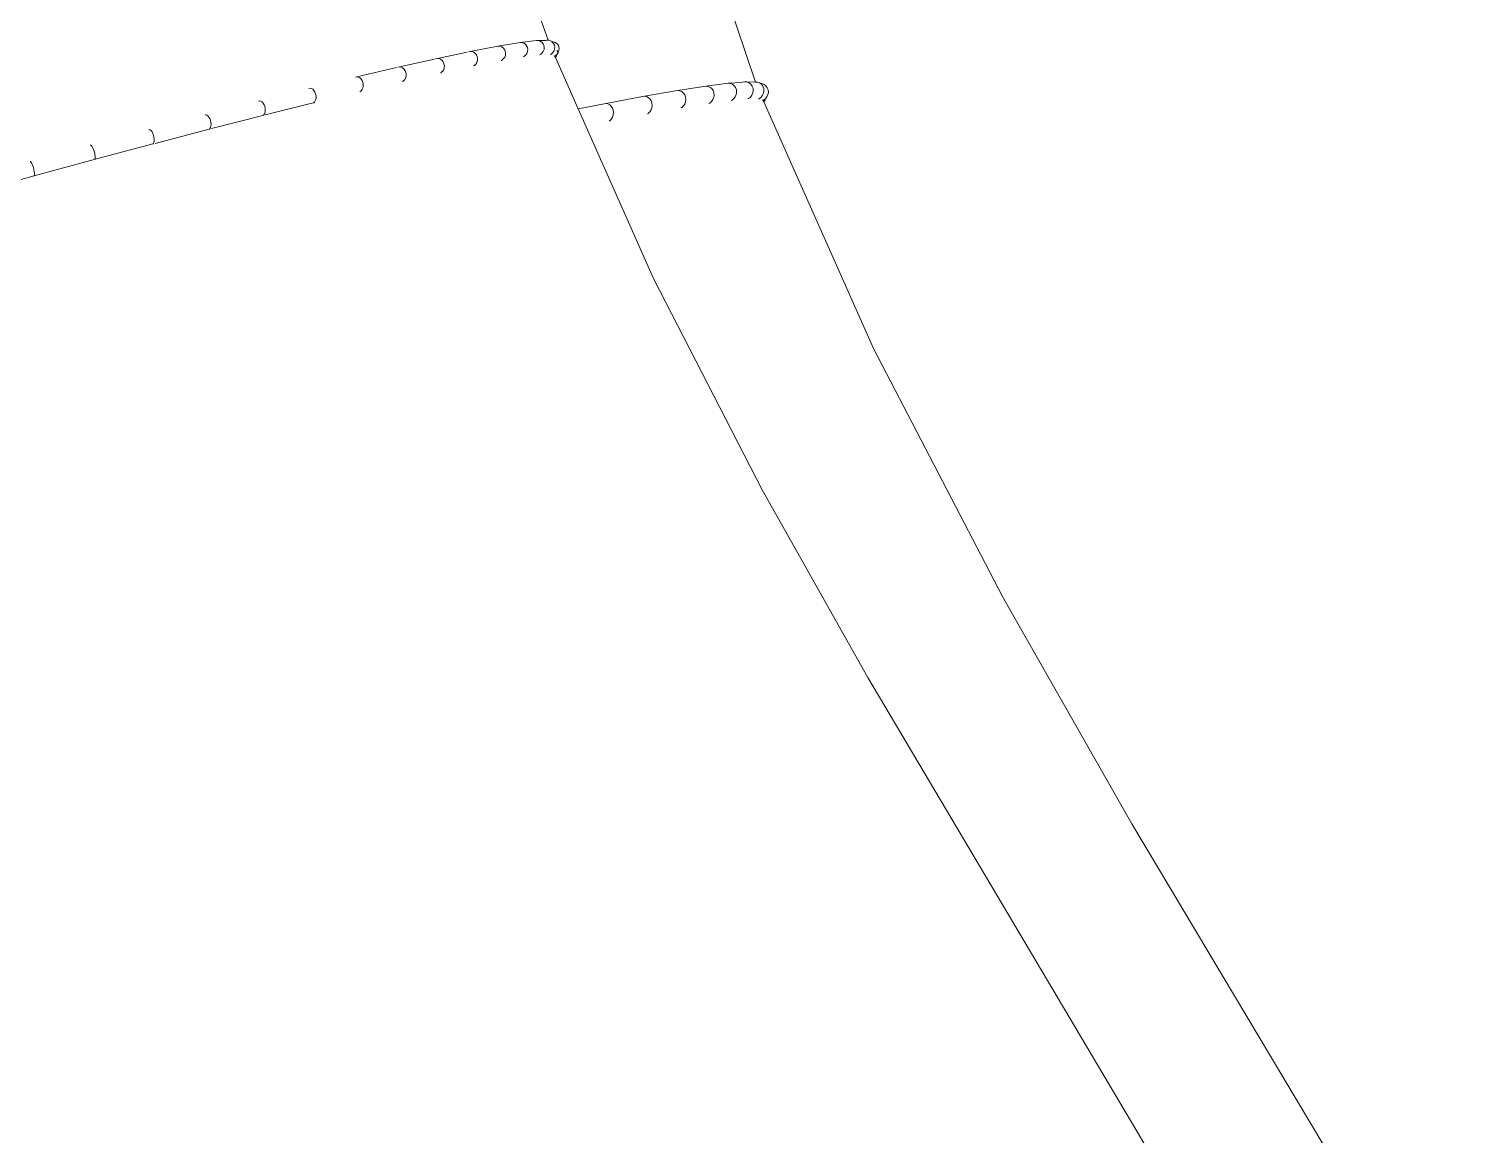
# Model space of a CAD drawing. Header units: millimetres. Extents: x 7998 to 72132, y -12523 to 5591.
# Drawn here: x 64858.25 to 64881.14, y -7563.67 to -7545.97 of the extents above; entities that cross this region are included whole.
import ezdxf

# ---------------------------------------------------------------- set-up
doc = ezdxf.new("R2010")
doc.units = ezdxf.units.MM
doc.layers.add('Xray_Furniture Temporary', color=23, linetype='Continuous', lineweight=15)

msp = doc.modelspace()

# ---------------------------------------------------------------- linework, layer by layer
at = {"layer": 'Xray_Furniture Temporary', "lineweight": 0}
for p, q in [((64866.557, -7546.159), (64865.222, -7542.443)), ((64868.572, -7542.999), (64869.872, -7546.827)), ((64866.367, -7546.161), (64866.106, -7546.193)), ((64866.398, -7546.163), (64866.367, -7546.161)), ((64866.515, -7546.16), (64866.398, -7546.163)), ((64866.428, -7546.173), (64866.398, -7546.163)), ((64866.453, -7546.191), (64866.428, -7546.173)), ((64866.474, -7546.215), (64866.453, -7546.191)), ((64866.533, -7546.157), (64866.515, -7546.16)), ((64866.557, -7546.159), (64866.533, -7546.157)), ((64866.565, -7546.159), (64866.557, -7546.159)), ((64866.595, -7546.169), (64866.565, -7546.159)), ((64866.636, -7546.182), (64866.595, -7546.169)), ((64866.612, -7546.18), (64866.595, -7546.169)), ((64866.636, -7546.182), (64866.612, -7546.18)), ((64866.621, -7546.187), (64866.612, -7546.18)), ((64866.642, -7546.21), (64866.621, -7546.187)), ((64866.666, -7546.192), (64866.636, -7546.182)), ((64865.263, -7546.347), (64864.784, -7546.449)), ((64865.311, -7546.337), (64865.283, -7546.343)), ((64865.724, -7546.257), (64865.311, -7546.337)), ((64865.339, -7546.34), (64865.311, -7546.337)), ((64865.366, -7546.351), (64865.339, -7546.34)), ((64865.39, -7546.369), (64865.366, -7546.351)), ((64865.409, -7546.393), (64865.39, -7546.369)), ((64865.422, -7546.421), (64865.409, -7546.393)), ((64865.753, -7546.252), (64865.724, -7546.257)), ((64866.106, -7546.193), (64865.753, -7546.252)), ((64865.783, -7546.254), (64865.753, -7546.252)), ((64865.811, -7546.264), (64865.783, -7546.254)), ((64865.836, -7546.282), (64865.811, -7546.264)), ((64865.855, -7546.306), (64865.836, -7546.282)), ((64865.868, -7546.335), (64865.855, -7546.306)), ((64865.861, -7546.427), (64865.871, -7546.397)), ((64865.873, -7546.366), (64865.868, -7546.335)), ((64865.871, -7546.397), (64865.873, -7546.366)), ((64866.137, -7546.195), (64866.106, -7546.193)), ((64866.166, -7546.205), (64866.137, -7546.195)), ((64866.156, -7546.424), (64866.175, -7546.415)), ((64866.191, -7546.223), (64866.166, -7546.205)), ((64866.175, -7546.415), (64866.198, -7546.394)), ((64866.211, -7546.247), (64866.191, -7546.223)), ((64866.198, -7546.394), (64866.216, -7546.368)), ((64866.224, -7546.275), (64866.211, -7546.247)), ((64866.216, -7546.368), (64866.226, -7546.338)), ((64866.229, -7546.306), (64866.224, -7546.275)), ((64866.226, -7546.338), (64866.229, -7546.306)), ((64866.418, -7546.392), (64866.436, -7546.383)), ((64866.436, -7546.383), (64866.46, -7546.362)), ((64866.46, -7546.362), (64866.478, -7546.336)), ((64866.487, -7546.243), (64866.474, -7546.215)), ((64866.478, -7546.336), (64866.489, -7546.306)), ((64866.492, -7546.274), (64866.487, -7546.243)), ((64866.489, -7546.306), (64866.492, -7546.274)), ((64866.585, -7546.387), (64866.602, -7546.379)), ((64866.602, -7546.379), (64866.627, -7546.358)), ((64866.627, -7546.358), (64866.646, -7546.332)), ((64866.655, -7546.239), (64866.642, -7546.21)), ((64866.646, -7546.332), (64866.657, -7546.302)), ((64866.66, -7546.27), (64866.655, -7546.239)), ((64866.656, -7546.41), (64866.673, -7546.402)), ((64866.656, -7546.41), (64866.67, -7546.432)), ((64866.657, -7546.302), (64866.66, -7546.27)), ((64866.692, -7546.21), (64866.666, -7546.192)), ((64866.67, -7546.432), (64866.689, -7546.406)), ((64866.673, -7546.402), (64866.699, -7546.38)), ((64866.689, -7546.406), (64866.699, -7546.38)), ((64866.713, -7546.234), (64866.692, -7546.21)), ((64866.703, -7546.344), (64866.698, -7546.315)), ((64866.699, -7546.38), (64866.717, -7546.355)), ((64866.703, -7546.35), (64866.703, -7546.344)), ((64866.726, -7546.262), (64866.713, -7546.234)), ((64866.717, -7546.355), (64866.728, -7546.325)), ((64866.731, -7546.293), (64866.726, -7546.262)), ((64866.728, -7546.325), (64866.731, -7546.293)), ((64864.13, -7546.595), (64863.498, -7546.745)), ((64864.178, -7546.585), (64864.153, -7546.59)), ((64864.736, -7546.459), (64864.178, -7546.585)), ((64864.203, -7546.589), (64864.178, -7546.585)), ((64864.227, -7546.6), (64864.203, -7546.589)), ((64864.249, -7546.618), (64864.227, -7546.6)), ((64864.267, -7546.643), (64864.249, -7546.618)), ((64864.279, -7546.671), (64864.267, -7546.643)), ((64864.784, -7546.449), (64864.757, -7546.454)), ((64864.811, -7546.452), (64864.784, -7546.449)), ((64864.836, -7546.463), (64864.811, -7546.452)), ((64864.859, -7546.481), (64864.836, -7546.463)), ((64864.877, -7546.505), (64864.859, -7546.481)), ((64864.872, -7546.651), (64864.886, -7546.626)), ((64864.89, -7546.534), (64864.877, -7546.505)), ((64864.886, -7546.626), (64864.894, -7546.596)), ((64864.896, -7546.565), (64864.89, -7546.534)), ((64864.894, -7546.596), (64864.896, -7546.565)), ((64865.36, -7546.57), (64865.366, -7546.568)), ((64865.366, -7546.568), (64865.379, -7546.56)), ((64865.379, -7546.56), (64865.4, -7546.539)), ((64865.4, -7546.539), (64865.416, -7546.513)), ((64865.416, -7546.513), (64865.425, -7546.484)), ((64865.427, -7546.452), (64865.422, -7546.421)), ((64865.425, -7546.484), (64865.427, -7546.452)), ((64865.803, -7546.483), (64865.807, -7546.482)), ((64865.807, -7546.482), (64865.818, -7546.48)), ((64865.818, -7546.48), (64865.822, -7546.474)), ((64865.822, -7546.474), (64865.844, -7546.453)), ((64865.844, -7546.453), (64865.861, -7546.427)), ((64866.667, -7546.434), (64866.67, -7546.432)), ((64866.67, -7546.432), (64867.034, -7547.256)), ((64863.498, -7546.745), (64863.476, -7546.749)), ((64863.522, -7546.749), (64863.498, -7546.745)), ((64863.544, -7546.76), (64863.522, -7546.749)), ((64863.565, -7546.779), (64863.544, -7546.76)), ((64863.581, -7546.804), (64863.565, -7546.779)), ((64863.593, -7546.832), (64863.581, -7546.804)), ((64863.599, -7546.863), (64863.593, -7546.832)), ((64863.6, -7546.894), (64863.599, -7546.863)), ((64864.226, -7546.818), (64864.235, -7546.816)), ((64864.235, -7546.816), (64864.245, -7546.808)), ((64864.245, -7546.808), (64864.264, -7546.788)), ((64864.264, -7546.788), (64864.277, -7546.763)), ((64864.277, -7546.763), (64864.284, -7546.733)), ((64864.285, -7546.702), (64864.279, -7546.671)), ((64864.284, -7546.733), (64864.285, -7546.702)), ((64864.832, -7546.682), (64864.84, -7546.68)), ((64864.84, -7546.68), (64864.852, -7546.671)), ((64864.852, -7546.671), (64864.872, -7546.651)), ((64869.431, -7546.845), (64869.074, -7546.891)), ((64869.645, -7546.833), (64869.431, -7546.845)), ((64869.467, -7546.849), (64869.431, -7546.845)), ((64869.5, -7546.863), (64869.467, -7546.849)), ((64869.529, -7546.885), (64869.5, -7546.863)), ((64869.657, -7546.828), (64869.645, -7546.833)), ((64869.694, -7546.822), (64869.657, -7546.828)), ((64869.731, -7546.826), (64869.694, -7546.822)), ((64869.766, -7546.84), (64869.731, -7546.826)), ((64869.839, -7546.827), (64869.731, -7546.826)), ((64869.795, -7546.862), (64869.766, -7546.84)), ((64869.817, -7546.892), (64869.795, -7546.862)), ((64869.863, -7546.823), (64869.839, -7546.827)), ((64869.872, -7546.827), (64869.863, -7546.823)), ((64869.9, -7546.827), (64869.872, -7546.827)), ((64869.935, -7546.841), (64869.9, -7546.827)), ((64869.964, -7546.863), (64869.935, -7546.841)), ((64869.965, -7546.851), (64869.935, -7546.841)), ((64869.986, -7546.893), (64869.964, -7546.863)), ((64869.972, -7546.852), (64869.965, -7546.851)), ((64870.007, -7546.866), (64869.972, -7546.852)), ((64870.036, -7546.888), (64870.007, -7546.866)), ((64862.751, -7546.927), (64862.732, -7546.93)), ((64862.772, -7546.931), (64862.751, -7546.927)), ((64862.793, -7546.943), (64862.772, -7546.931)), ((64862.812, -7546.962), (64862.793, -7546.943)), ((64862.828, -7546.987), (64862.812, -7546.962)), ((64862.839, -7547.016), (64862.828, -7546.987)), ((64862.832, -7547.13), (64862.842, -7547.106)), ((64862.846, -7547.047), (64862.839, -7547.016)), ((64862.842, -7547.106), (64862.847, -7547.077)), ((64862.847, -7547.077), (64862.846, -7547.047)), ((64863.547, -7546.978), (64863.557, -7546.976)), ((64863.557, -7546.976), (64863.565, -7546.967)), ((64863.565, -7546.967), (64863.582, -7546.948)), ((64863.582, -7546.948), (64863.594, -7546.923)), ((64863.594, -7546.923), (64863.6, -7546.894)), ((64867.481, -7547.169), (64868.062, -7547.06)), ((64868.094, -7547.055), (64868.062, -7547.06)), ((64868.094, -7547.055), (64868.593, -7546.967)), ((64868.126, -7547.06), (64868.094, -7547.055)), ((64868.155, -7547.074), (64868.126, -7547.06)), ((64868.181, -7547.097), (64868.155, -7547.074)), ((64868.201, -7547.127), (64868.181, -7547.097)), ((64868.627, -7546.962), (64868.593, -7546.967)), ((64869.074, -7546.891), (64868.627, -7546.962)), ((64868.66, -7546.966), (64868.627, -7546.962)), ((64868.691, -7546.98), (64868.66, -7546.966)), ((64868.718, -7547.003), (64868.691, -7546.98)), ((64868.739, -7547.033), (64868.718, -7547.003)), ((64868.752, -7547.068), (64868.739, -7547.033)), ((64868.751, -7547.143), (64868.756, -7547.105)), ((64868.756, -7547.105), (64868.752, -7547.068)), ((64869.109, -7546.896), (64869.074, -7546.891)), ((64869.142, -7546.91), (64869.109, -7546.896)), ((64869.169, -7546.932), (64869.142, -7546.91)), ((64869.191, -7546.962), (64869.169, -7546.932)), ((64869.189, -7547.107), (64869.203, -7547.072)), ((64869.204, -7546.997), (64869.191, -7546.962)), ((64869.203, -7547.072), (64869.208, -7547.034)), ((64869.208, -7547.034), (64869.204, -7546.997)), ((64869.495, -7547.115), (64869.524, -7547.091)), ((64869.524, -7547.091), (64869.547, -7547.061)), ((64869.551, -7546.915), (64869.529, -7546.885)), ((64869.547, -7547.061), (64869.562, -7547.025)), ((64869.564, -7546.95), (64869.551, -7546.915)), ((64869.562, -7547.025), (64869.568, -7546.987)), ((64869.568, -7546.987), (64869.564, -7546.95)), ((64869.745, -7547.098), (64869.758, -7547.092)), ((64869.758, -7547.092), (64869.789, -7547.068)), ((64869.789, -7547.068), (64869.812, -7547.037)), ((64869.812, -7547.037), (64869.828, -7547.002)), ((64869.83, -7546.927), (64869.817, -7546.892)), ((64869.828, -7547.002), (64869.834, -7546.964)), ((64869.834, -7546.964), (64869.83, -7546.927)), ((64869.915, -7547.098), (64869.927, -7547.093)), ((64869.927, -7547.093), (64869.958, -7547.069)), ((64869.958, -7547.069), (64869.982, -7547.038)), ((64869.982, -7547.038), (64869.997, -7547.003)), ((64870, -7546.928), (64869.986, -7546.893)), ((64869.997, -7547.003), (64870.004, -7546.965)), ((64869.998, -7547.118), (64870.029, -7547.094)), ((64870.004, -7546.965), (64870, -7546.928)), ((64870.025, -7547.113), (64870.029, -7547.094)), ((64870.029, -7547.094), (64870.053, -7547.064)), ((64870.058, -7546.918), (64870.036, -7546.888)), ((64870.053, -7547.064), (64870.069, -7547.028)), ((64870.072, -7546.953), (64870.058, -7546.918)), ((64870.069, -7547.028), (64870.075, -7546.99)), ((64870.075, -7546.99), (64870.072, -7546.953)), ((64861.944, -7547.129), (64861.928, -7547.131)), ((64861.963, -7547.133), (64861.944, -7547.129)), ((64861.982, -7547.146), (64861.963, -7547.133)), ((64861.999, -7547.166), (64861.982, -7547.146)), ((64862.014, -7547.191), (64861.999, -7547.166)), ((64862.01, -7547.351), (64862.022, -7547.333)), ((64862.025, -7547.219), (64862.014, -7547.191)), ((64862.022, -7547.333), (64862.03, -7547.309)), ((64862.032, -7547.25), (64862.025, -7547.219)), ((64862.03, -7547.309), (64862.033, -7547.281)), ((64862.031, -7547.353), (64862.801, -7547.16)), ((64862.033, -7547.281), (64862.032, -7547.25)), ((64862.801, -7547.16), (64862.812, -7547.157)), ((64862.812, -7547.157), (64862.818, -7547.149)), ((64862.818, -7547.149), (64862.832, -7547.13)), ((64867.034, -7547.256), (64867.448, -7547.176)), ((64867.034, -7547.256), (64868.241, -7549.968)), ((64867.452, -7547.174), (64867.448, -7547.176)), ((64867.481, -7547.169), (64867.452, -7547.174)), ((64867.511, -7547.175), (64867.481, -7547.169)), ((64867.539, -7547.189), (64867.511, -7547.175)), ((64867.563, -7547.213), (64867.539, -7547.189)), ((64867.582, -7547.243), (64867.563, -7547.213)), ((64867.594, -7547.278), (64867.582, -7547.243)), ((64867.599, -7547.315), (64867.594, -7547.278)), ((64867.596, -7547.352), (64867.599, -7547.315)), ((64868.142, -7547.333), (64868.152, -7547.331)), ((64868.152, -7547.331), (64868.158, -7547.325)), ((64868.158, -7547.325), (64868.183, -7547.302)), ((64868.183, -7547.302), (64868.202, -7547.272)), ((64868.213, -7547.162), (64868.201, -7547.127)), ((64868.202, -7547.272), (64868.214, -7547.237)), ((64868.218, -7547.199), (64868.213, -7547.162)), ((64868.214, -7547.237), (64868.218, -7547.199)), ((64868.675, -7547.239), (64868.683, -7547.238)), ((64868.683, -7547.238), (64868.691, -7547.232)), ((64868.691, -7547.232), (64868.718, -7547.209)), ((64868.718, -7547.209), (64868.738, -7547.178)), ((64868.738, -7547.178), (64868.751, -7547.143)), ((64869.123, -7547.169), (64869.138, -7547.162)), ((64869.138, -7547.162), (64869.167, -7547.138)), ((64869.167, -7547.138), (64869.189, -7547.107)), ((64869.481, -7547.121), (64869.495, -7547.115)), ((64869.986, -7547.123), (64869.982, -7547.112)), ((64869.986, -7547.123), (64869.998, -7547.118)), ((64870.001, -7547.143), (64869.986, -7547.123)), ((64869.997, -7547.146), (64870.001, -7547.143)), ((64870.001, -7547.143), (64870.025, -7547.113)), ((64871.758, -7551.089), (64870.001, -7547.143)), ((64861.085, -7547.349), (64861.072, -7547.351)), ((64861.101, -7547.354), (64861.085, -7547.349)), ((64861.118, -7547.367), (64861.101, -7547.354)), ((64861.134, -7547.387), (64861.118, -7547.367)), ((64861.147, -7547.412), (64861.134, -7547.387)), ((64861.158, -7547.441), (64861.147, -7547.412)), ((64861.15, -7547.571), (64861.16, -7547.554)), ((64861.165, -7547.472), (64861.158, -7547.441)), ((64861.16, -7547.554), (64861.166, -7547.53)), ((64861.168, -7547.502), (64861.165, -7547.472)), ((64861.166, -7547.53), (64861.168, -7547.502)), ((64861.176, -7547.572), (64861.994, -7547.362)), ((64861.994, -7547.362), (64862.006, -7547.359)), ((64862.006, -7547.359), (64862.01, -7547.351)), ((64867.529, -7547.448), (64867.541, -7547.446)), ((64867.541, -7547.446), (64867.545, -7547.44)), ((64867.545, -7547.44), (64867.568, -7547.417)), ((64867.568, -7547.417), (64867.586, -7547.387)), ((64867.586, -7547.387), (64867.596, -7547.352)), ((64860.182, -7547.585), (64860.172, -7547.586)), ((64860.196, -7547.591), (64860.182, -7547.585)), ((64860.21, -7547.604), (64860.196, -7547.591)), ((64860.224, -7547.625), (64860.21, -7547.604)), ((64860.237, -7547.65), (64860.224, -7547.625)), ((64860.247, -7547.68), (64860.237, -7547.65)), ((64860.254, -7547.71), (64860.247, -7547.68)), ((64860.247, -7547.807), (64860.254, -7547.791)), ((64860.258, -7547.74), (64860.254, -7547.71)), ((64860.254, -7547.791), (64860.258, -7547.768)), ((64860.258, -7547.768), (64860.258, -7547.74)), ((64860.276, -7547.807), (64861.138, -7547.582)), ((64861.138, -7547.582), (64861.149, -7547.579)), ((64861.149, -7547.579), (64861.15, -7547.571)), ((64859.243, -7547.835), (64859.236, -7547.835)), ((64859.255, -7547.841), (64859.243, -7547.835)), ((64859.267, -7547.856), (64859.255, -7547.841)), ((64859.279, -7547.877), (64859.267, -7547.856)), ((64859.29, -7547.903), (64859.279, -7547.877)), ((64859.3, -7547.932), (64859.29, -7547.903)), ((64859.308, -7547.962), (64859.3, -7547.932)), ((64860.237, -7547.817), (64859.301, -7548.067)), ((64859.312, -7547.992), (64859.308, -7547.962)), ((64859.314, -7548.019), (64859.312, -7547.992)), ((64859.313, -7548.042), (64859.314, -7548.019)), ((64860.237, -7547.817), (64860.247, -7547.807)), ((64860.249, -7547.814), (64860.237, -7547.817)), ((64858.279, -7548.096), (64858.274, -7548.096)), ((64858.287, -7548.104), (64858.279, -7548.096)), ((64858.297, -7548.119), (64858.287, -7548.104)), ((64858.307, -7548.14), (64858.297, -7548.119)), ((64858.317, -7548.166), (64858.307, -7548.14)), ((64858.327, -7548.196), (64858.317, -7548.166)), ((64858.335, -7548.226), (64858.327, -7548.196)), ((64858.34, -7548.256), (64858.335, -7548.226)), ((64859.301, -7548.067), (64858.339, -7548.327)), ((64859.301, -7548.067), (64859.308, -7548.058)), ((64859.308, -7548.058), (64859.313, -7548.042)), ((64858.339, -7548.327), (64857.36, -7548.597)), ((64858.339, -7548.327), (64858.343, -7548.319)), ((64858.344, -7548.282), (64858.34, -7548.256)), ((64858.343, -7548.319), (64858.345, -7548.304)), ((64858.345, -7548.304), (64858.344, -7548.282)), ((64868.241, -7549.968), (64869.976, -7553.35)), ((64873.821, -7555.062), (64871.758, -7551.089)), ((64869.976, -7553.35), (64871.664, -7556.35)), ((64875.884, -7558.689), (64873.821, -7555.062)), ((64871.664, -7556.35), (64876.234, -7564.063)), ((64875.884, -7558.689), (64881.136, -7567.489))]:
    msp.add_line(p, q, dxfattribs=at)

doc.saveas('drawing.dxf')
